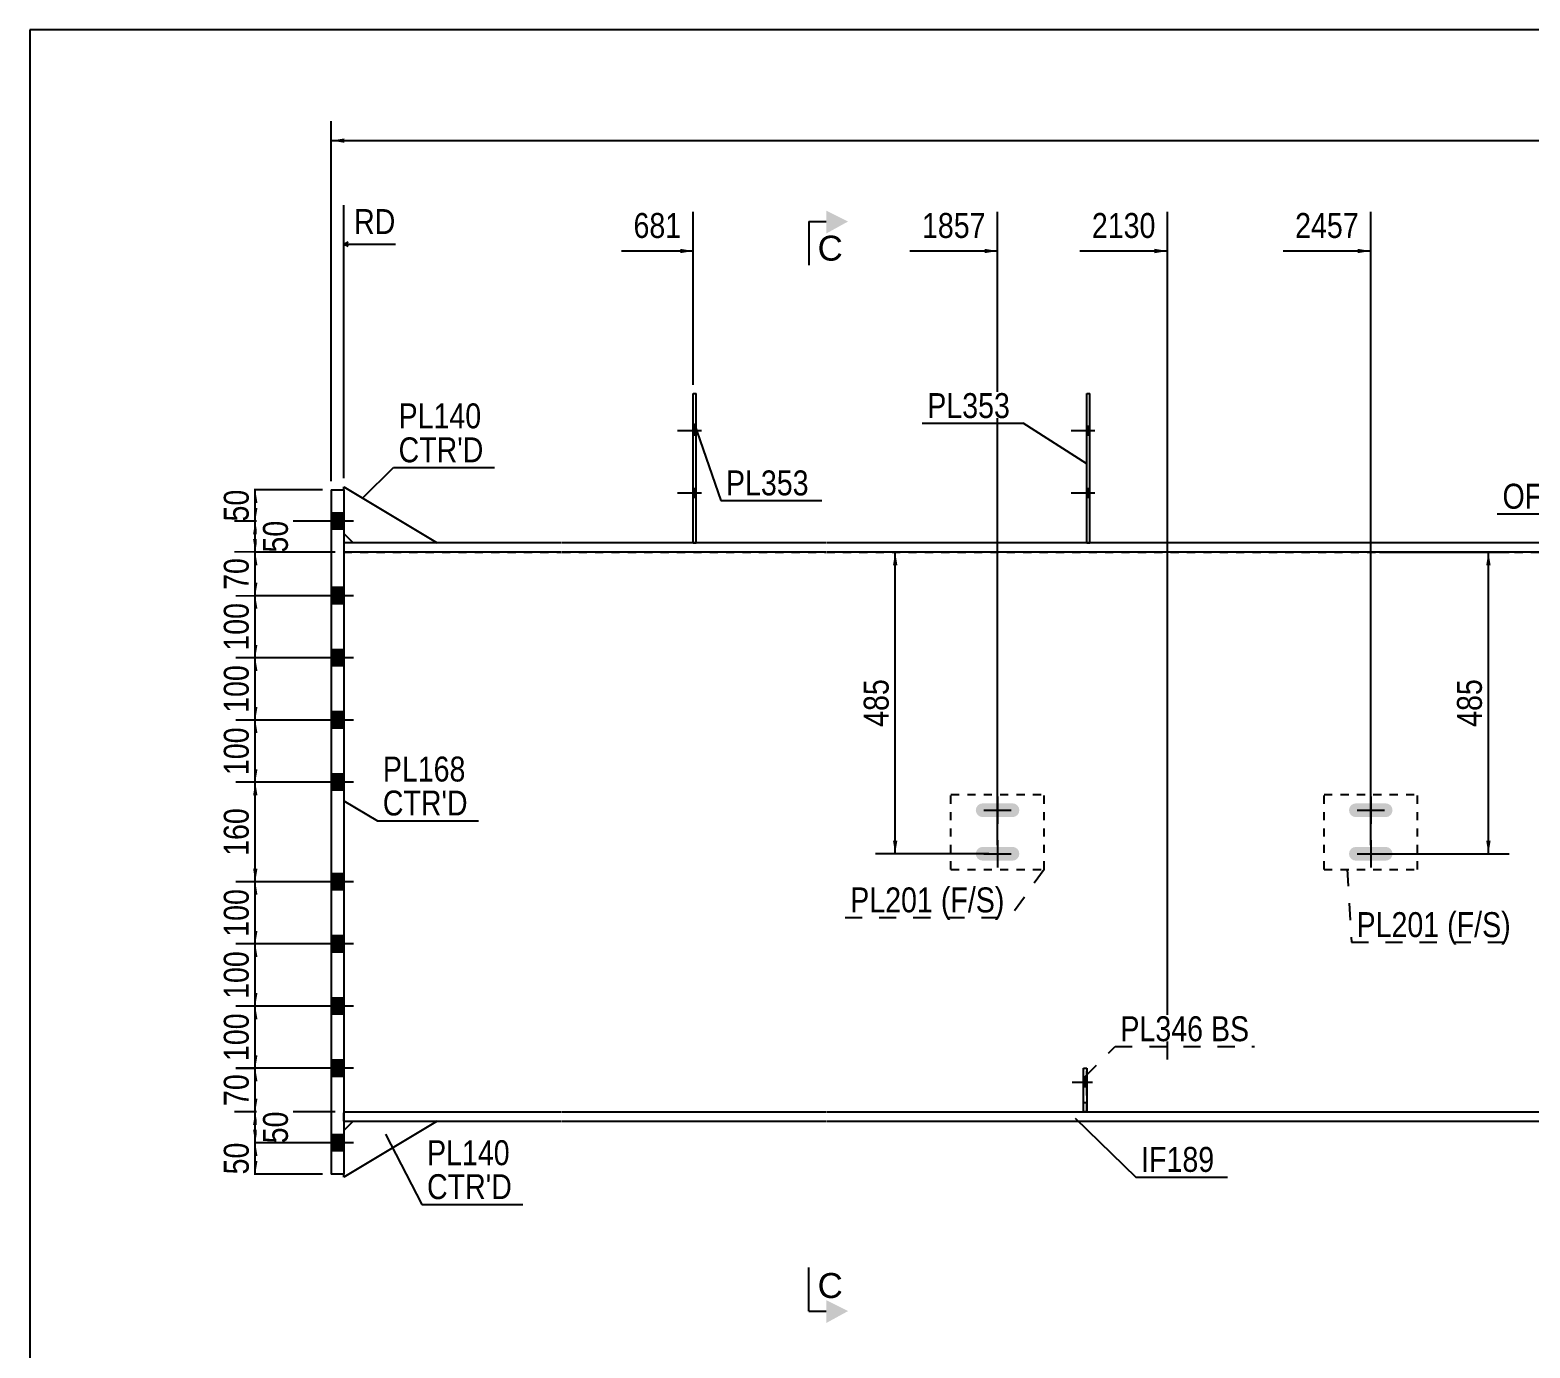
# Model space of a CAD drawing. Header units: millimetres. Extents: x -252 to 162, y -170 to 117.
# Drawn here: x -250 to -77.7, y -34.3 to 117.1 of the extents above; entities that cross this region are included whole.
import ezdxf

# ---------------------------------------------------------------- set-up
doc = ezdxf.new("R2010")
doc.units = ezdxf.units.MM
doc.linetypes.add('DXK_LINE_DOT1', pattern=[1.8814, 0.9407, -0.9407])
doc.linetypes.add('DXK_LINE_DOT2', pattern=[3.9198, 1.9599, -1.9599])
doc.styles.add('Arial', font='ARIAL.TTF', dxfattribs={"height": 0.2})
doc.styles.add('Arial Narrow', font='ARIALN.TTF', dxfattribs={"height": 0.2})

# ---------------------------------------------------------------- blocks, each defined once
blk = doc.blocks.new('Unknown-623355783-1210')
at = {"color": 5, "linetype": 'Continuous'}
for p, q in [((160.04, 117.13), (-249.96, 117.13)), ((-249.96, 117.13), (-249.96, -169.87))]:
    blk.add_line(p, q, dxfattribs=at)
blk = doc.blocks.new('Part-623355783-1669 - 1530')
at = {"color": 7, "linetype": 'DXK_LINE_DOT1'}
for p, q in [((-101.34, 20.71), (-101.34, 29.29)), ((-101.34, 29.29), (-90.62, 29.29)), ((-90.62, 20.71), (-90.62, 29.29)), ((-101.34, 20.71), (-90.62, 20.71))]:
    blk.add_line(p, q, dxfattribs=at)
blk = doc.blocks.new('Part-623355783-1675 - 1530')
at = {"color": 7, "linetype": 'DXK_LINE_DOT1'}
for p, q in [((-128.96, -7.14), (-128.96, -2.14)), ((-128.96, -2.14), (-128.6, -2.14)), ((-128.6, -7.14), (-128.6, -2.14)), ((-128.96, -6.07), (-128.6, -6.07)), ((-128.6, -7.14), (-128.96, -7.14))]:
    blk.add_line(p, q, dxfattribs=at)
blk = doc.blocks.new('Part-623355783-1551 - 1530')
at = {"color": 2, "linetype": 'Continuous'}
for p, q in [((-173.79, 58.21), (-173.79, 75.36)), ((-173.79, 75.36), (-173.44, 75.36)), ((-173.44, 58.21), (-173.44, 75.36))]:
    blk.add_line(p, q, dxfattribs=at)
at = {"color": 7, "linetype": 'DXK_LINE_DOT1'}
blk.add_line((-173.79, 58.21), (-173.44, 58.21), dxfattribs=at)
blk = doc.blocks.new('Part-623355783-1886 - 1530')
at = {"color": 2, "linetype": 'Continuous'}
for p, q in [((-203.21, -8.21), (-213.93, -14.64)), ((-212.86, -8.21), (-213.93, -9.29)), ((-213.93, -14.64), (-213.93, -14.29))]:
    blk.add_line(p, q, dxfattribs=at)
at = {"color": 7, "linetype": 'DXK_LINE_DOT1'}
for p, q in [((-212.86, -8.21), (-203.21, -8.21)), ((-213.93, -9.29), (-213.93, -14.29))]:
    blk.add_line(p, q, dxfattribs=at)
blk = doc.blocks.new('Part-623355783-1573 - 1530')
at = {"color": 7, "linetype": 'DXK_LINE_DOT1'}
for p, q in [((-144.19, 20.71), (-144.19, 29.29)), ((-144.19, 29.29), (-133.48, 29.29)), ((-133.48, 20.71), (-133.48, 29.29)), ((-144.19, 20.71), (-133.48, 20.71))]:
    blk.add_line(p, q, dxfattribs=at)
blk = doc.blocks.new('Bolt-623355783-1834 - 1530')
at = {"linetype": 'Continuous'}
for points in [[(-136.4, 27.2), (-136.34, 27.5), (-136.4, 27.8), (-136.57, 28.06), (-136.82, 28.23), (-137.12, 28.29), (-140.55, 28.29), (-140.85, 28.23), (-141.11, 28.06), (-141.28, 27.8), (-141.34, 27.5), (-141.28, 27.2), (-141.11, 26.94), (-140.85, 26.77), (-140.55, 26.71), (-137.12, 26.71), (-136.82, 26.77), (-136.57, 26.94)], [(-136.4, 22.2), (-136.34, 22.5), (-136.4, 22.8), (-136.57, 23.06), (-136.82, 23.23), (-137.12, 23.29), (-140.55, 23.29), (-140.85, 23.23), (-141.11, 23.06), (-141.28, 22.8), (-141.34, 22.5), (-141.28, 22.2), (-141.11, 21.94), (-140.85, 21.77), (-140.55, 21.71), (-137.12, 21.71), (-136.82, 21.77), (-136.57, 21.94)]]:
    blk.add_hatch(color=3, dxfattribs=at).paths.add_polyline_path(points)
at = {"color": 3, "linetype": 'Continuous'}
for p, q in [((-138.84, 29.07), (-138.84, 25.93)), ((-140.41, 27.5), (-137.26, 27.5)), ((-140.41, 22.5), (-137.26, 22.5)), ((-138.84, 24.07), (-138.84, 20.93))]:
    blk.add_line(p, q, dxfattribs=at)
blk = doc.blocks.new('Bolt-623355783-1670 - 1530')
at = {"linetype": 'Continuous'}
for points in [[(-173.44, 70.57), (-173.44, 71.57), (-173.79, 71.57), (-173.79, 70.57)], [(-173.44, 70.57), (-173.44, 71.57), (-173.79, 71.57), (-173.79, 70.57)], [(-173.44, 63.43), (-173.44, 64.43), (-173.79, 64.43), (-173.79, 63.43)], [(-173.44, 63.43), (-173.44, 64.43), (-173.79, 64.43), (-173.79, 63.43)]]:
    blk.add_hatch(color=3, dxfattribs=at).paths.add_polyline_path(points)
at = {"color": 3, "linetype": 'Continuous'}
for p, q in [((-172.86, 71.07), (-175.58, 71.07)), ((-172.86, 71.07), (-175.58, 71.07)), ((-173.44, 71.57), (-173.79, 71.57)), ((-173.44, 71.57), (-173.79, 71.57)), ((-173.44, 70.57), (-173.79, 70.57)), ((-173.44, 70.57), (-173.79, 70.57)), ((-172.86, 63.93), (-175.58, 63.93)), ((-172.86, 63.93), (-175.58, 63.93)), ((-173.44, 64.43), (-173.79, 64.43)), ((-173.44, 64.43), (-173.79, 64.43)), ((-173.44, 63.43), (-173.79, 63.43)), ((-173.44, 63.43), (-173.79, 63.43))]:
    blk.add_line(p, q, dxfattribs=at)
blk = doc.blocks.new('Part-623355783-1852 - 1530')
at = {"color": 7, "linetype": 'DXK_LINE_DOT1'}
for p, q in [((-213.93, 57.14), (-213.93, -7.14)), ((-213.93, 57.14), (-188.93, 57.14)), ((-188.83, 57.14), (-158.58, 57.14)), ((-158.48, 57.14), (-76.34, 57.14)), ((-213.93, -7.14), (-188.93, -7.14)), ((-188.83, -7.14), (-158.58, -7.14)), ((-158.48, -7.14), (-128.96, -7.14)), ((-128.6, -7.14), (-76.34, -7.14))]:
    blk.add_line(p, q, dxfattribs=at)
blk = doc.blocks.new('Part-623355783-1915 - 1530')
at = {"color": 2, "linetype": 'Continuous'}
for p, q in [((-215.36, 64.29), (-213.93, 64.29)), ((-215.36, 64.29), (-215.36, -14.29)), ((-213.93, 64.29), (-213.93, -14.29)), ((-213.93, -14.29), (-215.36, -14.29))]:
    blk.add_line(p, q, dxfattribs=at)
blk = doc.blocks.new('Bolt-623355783-1681 - 1530')
at = {"color": 3, "linetype": 'DXK_LINE_DOT2'}
for p, q in [((-128.6, -3.29), (-128.96, -3.29)), ((-127.92, -3.79), (-130.28, -3.79)), ((-128.6, -4.29), (-128.96, -4.29))]:
    blk.add_line(p, q, dxfattribs=at)
blk = doc.blocks.new('Part-623355783-1881 - 1530')
at = {"color": 2, "linetype": 'Continuous'}
for p, q in [((-213.93, 64.29), (-213.93, 64.64)), ((-213.93, 64.64), (-203.21, 58.21)), ((-213.93, 59.29), (-212.86, 58.21))]:
    blk.add_line(p, q, dxfattribs=at)
at = {"color": 7, "linetype": 'DXK_LINE_DOT1'}
for p, q in [((-213.93, 64.29), (-213.93, 59.29)), ((-203.21, 58.21), (-212.86, 58.21))]:
    blk.add_line(p, q, dxfattribs=at)
blk = doc.blocks.new('Bolt-623355783-1682 - 1530')
at = {"linetype": 'Continuous'}
for points in [[(-93.54, 27.2), (-93.48, 27.5), (-93.54, 27.8), (-93.71, 28.06), (-93.96, 28.23), (-94.26, 28.29), (-97.69, 28.29), (-97.99, 28.23), (-98.25, 28.06), (-98.42, 27.8), (-98.48, 27.5), (-98.42, 27.2), (-98.25, 26.94), (-97.99, 26.77), (-97.69, 26.71), (-94.26, 26.71), (-93.96, 26.77), (-93.71, 26.94)], [(-93.54, 22.2), (-93.48, 22.5), (-93.54, 22.8), (-93.71, 23.06), (-93.96, 23.23), (-94.26, 23.29), (-97.69, 23.29), (-97.99, 23.23), (-98.25, 23.06), (-98.42, 22.8), (-98.48, 22.5), (-98.42, 22.2), (-98.25, 21.94), (-97.99, 21.77), (-97.69, 21.71), (-94.26, 21.71), (-93.96, 21.77), (-93.71, 21.94)]]:
    blk.add_hatch(color=3, dxfattribs=at).paths.add_polyline_path(points)
at = {"color": 3, "linetype": 'Continuous'}
for p, q in [((-95.98, 29.07), (-95.98, 25.93)), ((-97.55, 27.5), (-94.41, 27.5)), ((-97.55, 22.5), (-94.41, 22.5)), ((-95.98, 24.07), (-95.98, 20.93))]:
    blk.add_line(p, q, dxfattribs=at)
blk = doc.blocks.new('Bolt-623355783-1683 - 1530')
at = {"linetype": 'Continuous'}
blk.add_hatch(color=3, dxfattribs=at).paths.add_polyline_path([(-128.6, -4.29), (-128.6, -3.29), (-128.96, -3.29), (-128.96, -4.29)])
at = {"color": 3, "linetype": 'Continuous'}
for p, q in [((-128.6, -3.29), (-128.96, -3.29)), ((-127.92, -3.79), (-130.28, -3.79)), ((-128.6, -4.29), (-128.96, -4.29))]:
    blk.add_line(p, q, dxfattribs=at)
blk = doc.blocks.new('Bolt-623355783-1684 - 1530')
at = {"linetype": 'Continuous'}
for points in [[(-128.23, 70.57), (-128.23, 71.57), (-128.59, 71.57), (-128.59, 70.57)], [(-128.23, 70.57), (-128.23, 71.57), (-128.59, 71.57), (-128.59, 70.57)], [(-128.23, 63.43), (-128.23, 64.43), (-128.59, 64.43), (-128.59, 63.43)], [(-128.23, 63.43), (-128.23, 64.43), (-128.59, 64.43), (-128.59, 63.43)]]:
    blk.add_hatch(color=3, dxfattribs=at).paths.add_polyline_path(points)
at = {"color": 3, "linetype": 'Continuous'}
for p, q in [((-127.66, 71.07), (-130.37, 71.07)), ((-127.66, 71.07), (-130.37, 71.07)), ((-128.23, 71.57), (-128.59, 71.57)), ((-128.23, 71.57), (-128.59, 71.57)), ((-128.23, 70.57), (-128.59, 70.57)), ((-128.23, 70.57), (-128.59, 70.57)), ((-127.66, 63.93), (-130.37, 63.93)), ((-127.66, 63.93), (-130.37, 63.93)), ((-128.23, 64.43), (-128.59, 64.43)), ((-128.23, 64.43), (-128.59, 64.43)), ((-128.23, 63.43), (-128.59, 63.43)), ((-128.23, 63.43), (-128.59, 63.43))]:
    blk.add_line(p, q, dxfattribs=at)
blk = doc.blocks.new('Part-623355783-1689 - 1530')
at = {"color": 2, "linetype": 'Continuous'}
for p, q in [((-128.96, -7.14), (-128.96, -2.14)), ((-128.96, -2.14), (-128.6, -2.14)), ((-128.6, -2.14), (-128.6, -7.14))]:
    blk.add_line(p, q, dxfattribs=at)
blk = doc.blocks.new('Part-623355783-1845 - 1530')
at = {"color": 2, "linetype": 'Continuous'}
for p, q in [((-128.59, 58.21), (-128.59, 75.36)), ((-128.59, 75.36), (-128.23, 75.36)), ((-128.23, 58.21), (-128.23, 75.36))]:
    blk.add_line(p, q, dxfattribs=at)
at = {"color": 7, "linetype": 'DXK_LINE_DOT1'}
blk.add_line((-128.59, 58.21), (-128.23, 58.21), dxfattribs=at)
blk = doc.blocks.new('Bolt-623355783-1846 - 1530')
at = {"linetype": 'Continuous'}
for points in [[(-215.36, 61.64), (-215.36, 59.79), (-213.93, 59.79), (-213.93, 61.64)], [(-215.36, 61.64), (-215.36, 59.79), (-213.93, 59.79), (-213.93, 61.64)], [(-215.36, 53.07), (-215.36, 51.21), (-213.93, 51.21), (-213.93, 53.07)], [(-215.36, 53.07), (-215.36, 51.21), (-213.93, 51.21), (-213.93, 53.07)], [(-215.36, 45.93), (-215.36, 44.07), (-213.93, 44.07), (-213.93, 45.93)], [(-215.36, 45.93), (-215.36, 44.07), (-213.93, 44.07), (-213.93, 45.93)], [(-215.36, 38.79), (-215.36, 36.93), (-213.93, 36.93), (-213.93, 38.79)], [(-215.36, 38.79), (-215.36, 36.93), (-213.93, 36.93), (-213.93, 38.79)], [(-215.36, 31.64), (-215.36, 29.79), (-213.93, 29.79), (-213.93, 31.64)], [(-215.36, 31.64), (-215.36, 29.79), (-213.93, 29.79), (-213.93, 31.64)], [(-215.36, 20.21), (-215.36, 18.36), (-213.93, 18.36), (-213.93, 20.21)], [(-215.36, 20.21), (-215.36, 18.36), (-213.93, 18.36), (-213.93, 20.21)], [(-215.36, 13.07), (-215.36, 11.21), (-213.93, 11.21), (-213.93, 13.07)], [(-215.36, 13.07), (-215.36, 11.21), (-213.93, 11.21), (-213.93, 13.07)], [(-215.36, 5.93), (-215.36, 4.07), (-213.93, 4.07), (-213.93, 5.93)], [(-215.36, 5.93), (-215.36, 4.07), (-213.93, 4.07), (-213.93, 5.93)], [(-215.36, -1.21), (-215.36, -3.07), (-213.93, -3.07), (-213.93, -1.21)], [(-215.36, -1.21), (-215.36, -3.07), (-213.93, -3.07), (-213.93, -1.21)], [(-215.36, -9.79), (-215.36, -11.64), (-213.93, -11.64), (-213.93, -9.79)], [(-215.36, -9.79), (-215.36, -11.64), (-213.93, -11.64), (-213.93, -9.79)]]:
    blk.add_hatch(color=3, dxfattribs=at).paths.add_polyline_path(points)
at = {"color": 3, "linetype": 'Continuous'}
for p, q in [((-212.79, 60.71), (-220.36, 60.71)), ((-212.79, 60.71), (-220.36, 60.71)), ((-213.93, 61.64), (-215.36, 61.64)), ((-213.93, 61.64), (-215.36, 61.64)), ((-213.93, 59.79), (-215.36, 59.79)), ((-213.93, 59.79), (-215.36, 59.79)), ((-212.79, 52.14), (-220.36, 52.14)), ((-212.79, 52.14), (-220.36, 52.14)), ((-213.93, 53.07), (-215.36, 53.07)), ((-213.93, 53.07), (-215.36, 53.07)), ((-213.93, 51.21), (-215.36, 51.21)), ((-213.93, 51.21), (-215.36, 51.21)), ((-212.79, 45), (-220.36, 45)), ((-212.79, 45), (-220.36, 45)), ((-213.93, 45.93), (-215.36, 45.93)), ((-213.93, 45.93), (-215.36, 45.93)), ((-213.93, 44.07), (-215.36, 44.07)), ((-213.93, 44.07), (-215.36, 44.07)), ((-213.93, 38.79), (-215.36, 38.79)), ((-213.93, 38.79), (-215.36, 38.79)), ((-212.79, 37.86), (-220.36, 37.86)), ((-212.79, 37.86), (-220.36, 37.86)), ((-213.93, 36.93), (-215.36, 36.93)), ((-213.93, 36.93), (-215.36, 36.93)), ((-213.93, 31.64), (-215.36, 31.64)), ((-213.93, 31.64), (-215.36, 31.64)), ((-212.79, 30.71), (-220.36, 30.71)), ((-212.79, 30.71), (-220.36, 30.71)), ((-213.93, 29.79), (-215.36, 29.79)), ((-213.93, 29.79), (-215.36, 29.79)), ((-212.79, 19.29), (-220.36, 19.29)), ((-212.79, 19.29), (-220.36, 19.29)), ((-213.93, 20.21), (-215.36, 20.21)), ((-213.93, 20.21), (-215.36, 20.21)), ((-213.93, 18.36), (-215.36, 18.36)), ((-213.93, 18.36), (-215.36, 18.36)), ((-212.79, 12.14), (-220.36, 12.14)), ((-212.79, 12.14), (-220.36, 12.14)), ((-213.93, 13.07), (-215.36, 13.07)), ((-213.93, 13.07), (-215.36, 13.07)), ((-213.93, 11.21), (-215.36, 11.21)), ((-213.93, 11.21), (-215.36, 11.21)), ((-213.93, 5.93), (-215.36, 5.93)), ((-213.93, 5.93), (-215.36, 5.93)), ((-212.79, 5), (-220.36, 5)), ((-212.79, 5), (-220.36, 5)), ((-213.93, 4.07), (-215.36, 4.07)), ((-213.93, 4.07), (-215.36, 4.07)), ((-213.93, -1.21), (-215.36, -1.21)), ((-213.93, -1.21), (-215.36, -1.21)), ((-212.79, -2.14), (-220.36, -2.14)), ((-212.79, -2.14), (-220.36, -2.14)), ((-213.93, -3.07), (-215.36, -3.07)), ((-213.93, -3.07), (-215.36, -3.07)), ((-213.93, -9.79), (-215.36, -9.79)), ((-213.93, -9.79), (-215.36, -9.79)), ((-212.79, -10.71), (-220.36, -10.71)), ((-212.79, -10.71), (-220.36, -10.71)), ((-213.93, -11.64), (-215.36, -11.64)), ((-213.93, -11.64), (-215.36, -11.64))]:
    blk.add_line(p, q, dxfattribs=at)
blk = doc.blocks.new('Part-623355783-1949 - 1530')
at = {"color": 2, "linetype": 'Continuous'}
for p, q in [((-213.93, -7.14), (-188.93, -7.14)), ((-213.93, -8.21), (-188.93, -8.21)), ((-188.83, -7.14), (-158.58, -7.14)), ((-188.83, -8.21), (-158.58, -8.21)), ((-158.48, -7.14), (-76.34, -7.14)), ((-158.48, -8.21), (-76.34, -8.21))]:
    blk.add_line(p, q, dxfattribs=at)
at = {"color": 7, "linetype": 'DXK_LINE_DOT1'}
blk.add_line((-213.93, -8.21), (-213.93, -7.14), dxfattribs=at)
blk = doc.blocks.new('Part-623355783-1993 - 1530')
at = {"color": 2, "linetype": 'Continuous'}
for p, q in [((-188.93, 58.21), (-213.93, 58.21)), ((-188.93, 57.14), (-213.93, 57.14)), ((-158.58, 58.21), (-188.83, 58.21)), ((-158.58, 57.14), (-188.83, 57.14)), ((-76.34, 58.21), (-158.48, 58.21)), ((-76.34, 57.14), (-158.48, 57.14))]:
    blk.add_line(p, q, dxfattribs=at)
at = {"color": 7, "linetype": 'DXK_LINE_DOT1'}
blk.add_line((-213.93, 58.21), (-213.93, 57.14), dxfattribs=at)
blk = doc.blocks.new('StraightDimension-623355783-3747 - 1530')
at = {"linetype": 'Continuous'}
for points in [[(-224.34, 50.64), (-224.09, 52.14), (-223.84, 50.64)], [(-223.84, 46.5), (-224.09, 45), (-224.34, 46.5)]]:
    blk.add_hatch(color=7, dxfattribs=at).paths.add_polyline_path(points)
at = {"color": 7, "linetype": 'Continuous'}
for p, q in [((-214.93, 52.14), (-226.34, 52.14)), ((-224.09, 45), (-224.09, 52.14)), ((-214.93, 45), (-226.34, 45))]:
    blk.add_line(p, q, dxfattribs=at)
at = {"color": 0}
blk.add_wipeout([(-224.24, 51.91), (-228.44, 51.91), (-228.44, 45.23), (-224.24, 45.23)], dxfattribs=at)
at = {"color": 3, "style": 'Arial Narrow'}
blk.add_text('100', height=2.863, rotation=90.0002, dxfattribs=at).set_placement((-224.84, 45.83))
blk = doc.blocks.new('StraightDimension-623355783-3748 - 1530')
at = {"linetype": 'Continuous'}
for points in [[(-224.34, 43.5), (-224.09, 45), (-223.84, 43.5)], [(-223.84, 39.36), (-224.09, 37.86), (-224.34, 39.36)]]:
    blk.add_hatch(color=7, dxfattribs=at).paths.add_polyline_path(points)
at = {"color": 7, "linetype": 'Continuous'}
for p, q in [((-214.93, 45), (-226.34, 45)), ((-224.09, 37.86), (-224.09, 45)), ((-214.93, 37.86), (-226.34, 37.86))]:
    blk.add_line(p, q, dxfattribs=at)
at = {"color": 0}
blk.add_wipeout([(-224.24, 44.77), (-228.44, 44.77), (-228.44, 38.09), (-224.24, 38.09)], dxfattribs=at)
at = {"color": 3, "style": 'Arial Narrow'}
blk.add_text('100', height=2.863, rotation=90.0002, dxfattribs=at).set_placement((-224.84, 38.69))
blk = doc.blocks.new('StraightDimension-623355783-3754 - 1530')
at = {"linetype": 'Continuous'}
for points in [[(-224.34, -3.64), (-224.09, -2.14), (-223.84, -3.64)], [(-223.84, -5.64), (-224.09, -7.14), (-224.34, -5.64)]]:
    blk.add_hatch(color=7, dxfattribs=at).paths.add_polyline_path(points)
at = {"color": 7, "linetype": 'Continuous'}
for p, q in [((-214.93, -2.14), (-226.34, -2.14)), ((-224.09, -7.14), (-224.09, -2.14)), ((-214.93, -7.14), (-226.34, -7.14))]:
    blk.add_line(p, q, dxfattribs=at)
at = {"color": 0}
blk.add_wipeout([(-224.24, -2.21), (-228.44, -2.21), (-228.44, -7.07), (-224.24, -7.07)], dxfattribs=at)
at = {"color": 3, "style": 'Arial Narrow'}
blk.add_text('70', height=2.863, rotation=90.0002, dxfattribs=at).set_placement((-224.84, -6.47))
blk = doc.blocks.new('StraightDimension-623355783-3755 - 1530')
at = {"linetype": 'Continuous'}
for points in [[(-224.34, -8.64), (-224.09, -7.14), (-223.84, -8.64)], [(-223.84, -9.21), (-224.09, -10.71), (-224.34, -9.21)]]:
    blk.add_hatch(color=7, dxfattribs=at).paths.add_polyline_path(points)
at = {"color": 7, "linetype": 'Continuous'}
for p, q in [((-214.93, -7.14), (-226.49, -7.14)), ((-224.09, -10.71), (-224.09, -7.14)), ((-214.93, -10.71), (-226.49, -10.71))]:
    blk.add_line(p, q, dxfattribs=at)
at = {"color": 0}
blk.add_wipeout([(-219.74, -6.5), (-223.94, -6.5), (-223.94, -11.36), (-219.74, -11.36)], dxfattribs=at)
at = {"color": 3, "style": 'Arial Narrow'}
blk.add_text('50', height=2.863, rotation=90.0002, dxfattribs=at).set_placement((-220.34, -10.76))
blk = doc.blocks.new('StraightDimension-623355783-3756 - 1530')
at = {"linetype": 'Continuous'}
for points in [[(-224.34, -12.21), (-224.09, -10.71), (-223.84, -12.21)], [(-223.84, -12.79), (-224.09, -14.29), (-224.34, -12.79)]]:
    blk.add_hatch(color=7, dxfattribs=at).paths.add_polyline_path(points)
at = {"color": 7, "linetype": 'Continuous'}
for p, q in [((-214.93, -10.71), (-226.34, -10.71)), ((-224.09, -14.29), (-224.09, -10.71)), ((-216.36, -14.29), (-226.34, -14.29))]:
    blk.add_line(p, q, dxfattribs=at)
at = {"color": 0}
blk.add_wipeout([(-224.24, -10.07), (-228.44, -10.07), (-228.44, -14.93), (-224.24, -14.93)], dxfattribs=at)
at = {"color": 3, "style": 'Arial Narrow'}
blk.add_text('50', height=2.863, rotation=90.0002, dxfattribs=at).set_placement((-224.84, -14.33))
blk = doc.blocks.new('StraightDimension-623355783-4597 - 1530')
at = {"linetype": 'Continuous'}
blk.add_hatch(color=7, dxfattribs=at).paths.add_polyline_path([(-97.48, 91.99), (-95.98, 91.74), (-97.48, 91.49)])
at = {"color": 7, "linetype": 'Continuous'}
for p, q in [((-95.98, 23.5), (-95.98, 96.24)), ((-106.04, 91.74), (-95.98, 91.74))]:
    blk.add_line(p, q, dxfattribs=at)
at = {"color": 0}
blk.add_wipeout([(-96.75, 92.64), (-96.75, 96.84), (-105.27, 96.84), (-105.27, 92.64)], dxfattribs=at)
at = {"color": 3, "style": 'Arial Narrow'}
blk.add_text('2457', height=2.863, dxfattribs=at).set_placement((-104.67, 93.24))
blk = doc.blocks.new('StraightDimension-623355783-2264 - 1530')
at = {"linetype": 'Continuous'}
blk.add_hatch(color=7, dxfattribs=at).paths.add_polyline_path([(-213.86, 104.17), (-215.36, 104.42), (-213.86, 104.67)])
at = {"color": 7, "linetype": 'Continuous'}
for p, q in [((-215.36, 65.29), (-215.36, 106.67)), ((-215.36, 104.42), (146.59, 104.42))]:
    blk.add_line(p, q, dxfattribs=at)
blk = doc.blocks.new('StraightDimension-623355783-3744 - 1530')
at = {"linetype": 'Continuous'}
for points in [[(-224.34, 62.79), (-224.09, 64.29), (-223.84, 62.79)], [(-223.84, 62.21), (-224.09, 60.71), (-224.34, 62.21)]]:
    blk.add_hatch(color=7, dxfattribs=at).paths.add_polyline_path(points)
at = {"color": 7, "linetype": 'Continuous'}
for p, q in [((-216.36, 64.29), (-226.34, 64.29)), ((-224.09, 60.71), (-224.09, 64.29)), ((-214.93, 60.71), (-226.34, 60.71))]:
    blk.add_line(p, q, dxfattribs=at)
at = {"color": 0}
blk.add_wipeout([(-224.24, 64.93), (-228.44, 64.93), (-228.44, 60.07), (-224.24, 60.07)], dxfattribs=at)
at = {"color": 3, "style": 'Arial Narrow'}
blk.add_text('50', height=2.863, rotation=90.0002, dxfattribs=at).set_placement((-224.84, 60.67))
blk = doc.blocks.new('StraightDimension-623355783-3745 - 1530')
at = {"linetype": 'Continuous'}
for points in [[(-224.34, 59.21), (-224.09, 60.71), (-223.84, 59.21)], [(-223.84, 58.64), (-224.09, 57.14), (-224.34, 58.64)]]:
    blk.add_hatch(color=7, dxfattribs=at).paths.add_polyline_path(points)
at = {"color": 7, "linetype": 'Continuous'}
for p, q in [((-214.93, 60.71), (-226.49, 60.71)), ((-224.09, 57.14), (-224.09, 60.71)), ((-214.93, 57.14), (-226.49, 57.14))]:
    blk.add_line(p, q, dxfattribs=at)
at = {"color": 0}
blk.add_wipeout([(-219.74, 61.36), (-223.94, 61.36), (-223.94, 56.5), (-219.74, 56.5)], dxfattribs=at)
at = {"color": 3, "style": 'Arial Narrow'}
blk.add_text('50', height=2.863, rotation=90.0002, dxfattribs=at).set_placement((-220.34, 57.1))
blk = doc.blocks.new('StraightDimension-623355783-3746 - 1530')
at = {"linetype": 'Continuous'}
for points in [[(-224.34, 55.64), (-224.09, 57.14), (-223.84, 55.64)], [(-223.84, 53.64), (-224.09, 52.14), (-224.34, 53.64)]]:
    blk.add_hatch(color=7, dxfattribs=at).paths.add_polyline_path(points)
at = {"color": 7, "linetype": 'Continuous'}
for p, q in [((-214.93, 57.14), (-226.34, 57.14)), ((-224.09, 52.14), (-224.09, 57.14)), ((-214.93, 52.14), (-226.34, 52.14))]:
    blk.add_line(p, q, dxfattribs=at)
at = {"color": 0}
blk.add_wipeout([(-224.24, 57.07), (-228.44, 57.07), (-228.44, 52.21), (-224.24, 52.21)], dxfattribs=at)
at = {"color": 3, "style": 'Arial Narrow'}
blk.add_text('70', height=2.863, rotation=90.0002, dxfattribs=at).set_placement((-224.84, 52.81))
blk = doc.blocks.new('StraightDimension-623355783-3749 - 1530')
at = {"linetype": 'Continuous'}
for points in [[(-224.34, 36.36), (-224.09, 37.86), (-223.84, 36.36)], [(-223.84, 32.21), (-224.09, 30.71), (-224.34, 32.21)]]:
    blk.add_hatch(color=7, dxfattribs=at).paths.add_polyline_path(points)
at = {"color": 7, "linetype": 'Continuous'}
for p, q in [((-214.93, 37.86), (-226.34, 37.86)), ((-224.09, 30.71), (-224.09, 37.86)), ((-214.93, 30.71), (-226.34, 30.71))]:
    blk.add_line(p, q, dxfattribs=at)
at = {"color": 0}
blk.add_wipeout([(-224.24, 37.63), (-228.44, 37.63), (-228.44, 30.94), (-224.24, 30.94)], dxfattribs=at)
at = {"color": 3, "style": 'Arial Narrow'}
blk.add_text('100', height=2.863, rotation=90.0002, dxfattribs=at).set_placement((-224.84, 31.54))
blk = doc.blocks.new('StraightDimension-623355783-3750 - 1530')
at = {"linetype": 'Continuous'}
for points in [[(-224.34, 29.21), (-224.09, 30.71), (-223.84, 29.21)], [(-223.84, 20.79), (-224.09, 19.29), (-224.34, 20.79)]]:
    blk.add_hatch(color=7, dxfattribs=at).paths.add_polyline_path(points)
at = {"color": 7, "linetype": 'Continuous'}
for p, q in [((-214.93, 30.71), (-226.34, 30.71)), ((-224.09, 19.29), (-224.09, 30.71)), ((-214.93, 19.29), (-226.34, 19.29))]:
    blk.add_line(p, q, dxfattribs=at)
at = {"color": 0}
blk.add_wipeout([(-224.24, 28.34), (-228.44, 28.34), (-228.44, 21.66), (-224.24, 21.66)], dxfattribs=at)
at = {"color": 3, "style": 'Arial Narrow'}
blk.add_text('160', height=2.863, rotation=90.0002, dxfattribs=at).set_placement((-224.84, 22.26))
blk = doc.blocks.new('StraightDimension-623355783-3751 - 1530')
at = {"linetype": 'Continuous'}
for points in [[(-224.34, 17.79), (-224.09, 19.29), (-223.84, 17.79)], [(-223.84, 13.64), (-224.09, 12.14), (-224.34, 13.64)]]:
    blk.add_hatch(color=7, dxfattribs=at).paths.add_polyline_path(points)
at = {"color": 7, "linetype": 'Continuous'}
for p, q in [((-214.93, 19.29), (-226.34, 19.29)), ((-224.09, 12.14), (-224.09, 19.29)), ((-214.93, 12.14), (-226.34, 12.14))]:
    blk.add_line(p, q, dxfattribs=at)
at = {"color": 0}
blk.add_wipeout([(-224.24, 19.06), (-228.44, 19.06), (-228.44, 12.37), (-224.24, 12.37)], dxfattribs=at)
at = {"color": 3, "style": 'Arial Narrow'}
blk.add_text('100', height=2.863, rotation=90.0002, dxfattribs=at).set_placement((-224.84, 12.97))
blk = doc.blocks.new('StraightDimension-623355783-3752 - 1530')
at = {"linetype": 'Continuous'}
for points in [[(-224.34, 10.64), (-224.09, 12.14), (-223.84, 10.64)], [(-223.84, 6.5), (-224.09, 5), (-224.34, 6.5)]]:
    blk.add_hatch(color=7, dxfattribs=at).paths.add_polyline_path(points)
at = {"color": 7, "linetype": 'Continuous'}
for p, q in [((-214.93, 12.14), (-226.34, 12.14)), ((-224.09, 5), (-224.09, 12.14)), ((-214.93, 5), (-226.34, 5))]:
    blk.add_line(p, q, dxfattribs=at)
at = {"color": 0}
blk.add_wipeout([(-224.24, 11.91), (-228.44, 11.91), (-228.44, 5.23), (-224.24, 5.23)], dxfattribs=at)
at = {"color": 3, "style": 'Arial Narrow'}
blk.add_text('100', height=2.863, rotation=90.0002, dxfattribs=at).set_placement((-224.84, 5.83))
blk = doc.blocks.new('StraightDimension-623355783-3753 - 1530')
at = {"linetype": 'Continuous'}
for points in [[(-224.34, 3.5), (-224.09, 5), (-223.84, 3.5)], [(-223.84, -0.64), (-224.09, -2.14), (-224.34, -0.64)]]:
    blk.add_hatch(color=7, dxfattribs=at).paths.add_polyline_path(points)
at = {"color": 7, "linetype": 'Continuous'}
for p, q in [((-214.93, 5), (-226.34, 5)), ((-224.09, -2.14), (-224.09, 5)), ((-214.93, -2.14), (-226.34, -2.14))]:
    blk.add_line(p, q, dxfattribs=at)
at = {"color": 0}
blk.add_wipeout([(-224.24, 4.77), (-228.44, 4.77), (-228.44, -1.91), (-224.24, -1.91)], dxfattribs=at)
at = {"color": 3, "style": 'Arial Narrow'}
blk.add_text('100', height=2.863, rotation=90.0002, dxfattribs=at).set_placement((-224.84, -1.31))
blk = doc.blocks.new('StraightDimension-623355783-4598 - 1530')
at = {"linetype": 'Continuous'}
blk.add_hatch(color=7, dxfattribs=at).paths.add_polyline_path([(-120.82, 91.99), (-119.32, 91.74), (-120.82, 91.49)])
at = {"color": 7, "linetype": 'Continuous'}
for p, q in [((-119.32, -1.14), (-119.32, 96.24)), ((-129.38, 91.74), (-119.32, 91.74))]:
    blk.add_line(p, q, dxfattribs=at)
at = {"color": 0}
blk.add_wipeout([(-120.09, 92.64), (-120.09, 96.84), (-128.61, 96.84), (-128.61, 92.64)], dxfattribs=at)
at = {"color": 3, "style": 'Arial Narrow'}
blk.add_text('2130', height=2.863, dxfattribs=at).set_placement((-128.01, 93.24))
blk = doc.blocks.new('StraightDimension-623355783-4599 - 1530')
at = {"linetype": 'Continuous'}
blk.add_hatch(color=7, dxfattribs=at).paths.add_polyline_path([(-140.34, 91.99), (-138.84, 91.74), (-140.34, 91.49)])
at = {"color": 7, "linetype": 'Continuous'}
for p, q in [((-138.84, 23.5), (-138.84, 96.24)), ((-148.9, 91.74), (-138.84, 91.74))]:
    blk.add_line(p, q, dxfattribs=at)
at = {"color": 0}
blk.add_wipeout([(-139.61, 92.64), (-139.61, 96.84), (-148.12, 96.84), (-148.12, 92.64)], dxfattribs=at)
at = {"color": 3, "style": 'Arial Narrow'}
blk.add_text('1857', height=2.863, dxfattribs=at).set_placement((-147.52, 93.24))
blk = doc.blocks.new('StraightDimension-623355783-4600 - 1530')
at = {"linetype": 'Continuous'}
blk.add_hatch(color=7, dxfattribs=at).paths.add_polyline_path([(-175.29, 91.99), (-173.79, 91.74), (-175.29, 91.49)])
at = {"color": 7, "linetype": 'Continuous'}
for p, q in [((-173.79, 76.36), (-173.79, 96.24)), ((-182.03, 91.74), (-173.79, 91.74))]:
    blk.add_line(p, q, dxfattribs=at)
at = {"color": 0, "linetype": 'Continuous'}
blk.add_wipeout([(-207.4, 93.09), (-207.4, 97.29), (-213.34, 97.29), (-213.34, 93.09)], dxfattribs=at)
at = {"color": 7, "linetype": 'Continuous'}
for p, q in [((-213.93, 65.64), (-213.93, 96.99)), ((-213.43, 92.74), (-213.93, 92.49)), ((-213.43, 92.24), (-213.93, 92.49)), ((-208, 92.49), (-213.93, 92.49))]:
    blk.add_line(p, q, dxfattribs=at)
at = {"color": 3, "linetype": 'Continuous', "style": 'Arial Narrow'}
blk.add_text('RD', height=2.863, dxfattribs=at).set_placement((-212.74, 93.69))
at = {"color": 0}
blk.add_wipeout([(-174.57, 92.64), (-174.57, 96.84), (-181.25, 96.84), (-181.25, 92.64)], dxfattribs=at)
at = {"color": 3, "style": 'Arial Narrow'}
blk.add_text('681', height=2.863, dxfattribs=at).set_placement((-180.65, 93.24))
blk = doc.blocks.new('StraightDimension-623355783-4682 - 1530')
at = {"linetype": 'Continuous'}
for points in [[(-82.72, 55.64), (-82.47, 57.14), (-82.22, 55.64)], [(-82.22, 24), (-82.47, 22.5), (-82.72, 24)]]:
    blk.add_hatch(color=7, dxfattribs=at).paths.add_polyline_path(points)
at = {"color": 7, "linetype": 'Continuous'}
for p, q in [((-94.98, 57.14), (-80.07, 57.14)), ((-82.47, 22.5), (-82.47, 57.14)), ((-94.98, 22.5), (-80.07, 22.5))]:
    blk.add_line(p, q, dxfattribs=at)
at = {"color": 0}
blk.add_wipeout([(-82.62, 43.16), (-86.82, 43.16), (-86.82, 36.48), (-82.62, 36.48)], dxfattribs=at)
at = {"color": 3, "style": 'Arial Narrow'}
blk.add_text('485', height=2.863, rotation=90.0002, dxfattribs=at).set_placement((-83.22, 37.08))
blk = doc.blocks.new('StraightDimension-623355783-4696 - 1530')
at = {"linetype": 'Continuous'}
for points in [[(-150.85, 55.64), (-150.6, 57.14), (-150.35, 55.64)], [(-150.35, 24), (-150.6, 22.5), (-150.85, 24)]]:
    blk.add_hatch(color=7, dxfattribs=at).paths.add_polyline_path(points)
at = {"color": 7, "linetype": 'Continuous'}
for p, q in [((-147.36, 57.14), (-152.85, 57.14)), ((-150.6, 22.5), (-150.6, 57.14)), ((-139.84, 22.5), (-152.85, 22.5))]:
    blk.add_line(p, q, dxfattribs=at)
at = {"color": 0}
blk.add_wipeout([(-150.75, 43.16), (-154.95, 43.16), (-154.95, 36.48), (-150.75, 36.48)], dxfattribs=at)
at = {"color": 3, "style": 'Arial Narrow'}
blk.add_text('485', height=2.863, rotation=90.0002, dxfattribs=at).set_placement((-151.35, 37.08))
blk = doc.blocks.new('Mark-623355783-1882 - 1530')
at = {"color": 0}
for points in [[(-194.85, -13.27), (-194.85, -10.27), (-204.36, -10.27), (-204.36, -13.27)], [(-194.6, -17.17), (-194.6, -14.17), (-204.36, -14.17), (-204.36, -17.17)]]:
    blk.add_wipeout(points, dxfattribs=at)
for points in [[(-194.85, -13.27), (-194.85, -10.27), (-204.36, -10.27), (-204.36, -13.27)], [(-194.6, -17.17), (-194.6, -14.17), (-204.36, -14.17), (-204.36, -17.17)]]:
    blk.add_wipeout(points, dxfattribs=at)
at = {"color": 7, "linetype": 'Continuous'}
for p, q in [((-209.15, -9.71), (-204.96, -17.77)), ((-204.96, -17.77), (-193.35, -17.77))]:
    blk.add_line(p, q, dxfattribs=at)
at = {"color": 3, "style": 'Arial Narrow'}
blk.add_text('PL140', height=2.863, dxfattribs=at).set_placement((-204.36, -13.27))
at = {"color": 1, "style": 'Arial Narrow'}
blk.add_text("CTR'D", height=2.863, dxfattribs=at).set_placement((-204.36, -17.17))
blk = doc.blocks.new('Mark-623355783-1569 - 1530')
at = {"color": 0}
for points in [[(-146.25, 15.77), (-146.25, 18.77), (-155.76, 18.77), (-155.76, 15.77)], [(-138.05, 15.77), (-138.05, 18.77), (-145.35, 18.77), (-145.35, 15.77)]]:
    blk.add_wipeout(points, dxfattribs=at)
for points in [[(-146.25, 15.77), (-146.25, 18.77), (-155.76, 18.77), (-155.76, 15.77)], [(-138.05, 15.77), (-138.05, 18.77), (-145.35, 18.77), (-145.35, 15.77)]]:
    blk.add_wipeout(points, dxfattribs=at)
at = {"color": 7, "linetype": 'DXK_LINE_DOT2'}
for p in [(-133.48, 20.71), (-156.36, 15.17)]:
    blk.add_line(p, (-137.45, 15.17), dxfattribs=at)
at = {"color": 3, "style": 'Arial Narrow'}
for s, p in [('PL201', (-155.76, 15.77)), ('(F/', (-145.35, 15.77)), ('S)', (-141.34, 15.77))]:
    blk.add_text(s, height=2.863, dxfattribs=at).set_placement(p)
blk = doc.blocks.new('Mark-623355783-1665 - 1530')
at = {"color": 0}
for points in [[(-88.11, 12.93), (-88.11, 15.93), (-97.61, 15.93), (-97.61, 12.93)], [(-79.91, 12.93), (-79.91, 15.93), (-87.21, 15.93), (-87.21, 12.93)]]:
    blk.add_wipeout(points, dxfattribs=at)
for points in [[(-88.11, 12.93), (-88.11, 15.93), (-97.61, 15.93), (-97.61, 12.93)], [(-79.91, 12.93), (-79.91, 15.93), (-87.21, 15.93), (-87.21, 12.93)]]:
    blk.add_wipeout(points, dxfattribs=at)
at = {"color": 7, "linetype": 'DXK_LINE_DOT2'}
for p, q in [((-98.71, 20.73), (-98.21, 12.33)), ((-98.21, 12.33), (-79.31, 12.33))]:
    blk.add_line(p, q, dxfattribs=at)
at = {"color": 3, "style": 'Arial Narrow'}
for s, p in [('PL201', (-97.61, 12.93)), ('(F/', (-87.21, 12.93)), ('S)', (-83.19, 12.93))]:
    blk.add_text(s, height=2.863, dxfattribs=at).set_placement(p)
blk = doc.blocks.new('Mark-623355783-1547 - 1530')
at = {"color": 0}
blk.add_wipeout([(-160.52, 63.67), (-160.52, 66.67), (-170.03, 66.67), (-170.03, 63.67)], dxfattribs=at)
blk.add_wipeout([(-160.52, 63.67), (-160.52, 66.67), (-170.03, 66.67), (-170.03, 63.67)], dxfattribs=at)
at = {"color": 7, "linetype": 'Continuous'}
for p, q in [((-173.7, 71.92), (-170.63, 63.07)), ((-170.63, 63.07), (-159.02, 63.07))]:
    blk.add_line(p, q, dxfattribs=at)
at = {"color": 3, "style": 'Arial Narrow'}
blk.add_text('PL353', height=2.863, dxfattribs=at).set_placement((-170.03, 63.67))
blk = doc.blocks.new('Mark-623355783-1841 - 1530')
at = {"color": 7, "linetype": 'Continuous'}
blk.add_line((-128.59, 67.28), (-135.9, 71.95), dxfattribs=at)
at = {"color": 0}
blk.add_wipeout([(-137.4, 72.55), (-137.4, 75.55), (-146.91, 75.55), (-146.91, 72.55)], dxfattribs=at)
blk.add_wipeout([(-137.4, 72.55), (-137.4, 75.55), (-146.91, 75.55), (-146.91, 72.55)], dxfattribs=at)
at = {"color": 7, "linetype": 'Continuous'}
blk.add_line((-147.51, 71.95), (-135.9, 71.95), dxfattribs=at)
at = {"color": 3, "style": 'Arial Narrow'}
blk.add_text('PL353', height=2.863, dxfattribs=at).set_placement((-146.91, 72.55))
blk = doc.blocks.new('Mark-623355783-1911 - 1530')
at = {"color": 0}
for points in [[(-199.94, 30.8), (-199.94, 33.8), (-209.44, 33.8), (-209.44, 30.8)], [(-199.69, 26.9), (-199.69, 29.9), (-209.44, 29.9), (-209.44, 26.9)]]:
    blk.add_wipeout(points, dxfattribs=at)
for points in [[(-199.94, 30.8), (-199.94, 33.8), (-209.44, 33.8), (-209.44, 30.8)], [(-199.69, 26.9), (-199.69, 29.9), (-209.44, 29.9), (-209.44, 26.9)]]:
    blk.add_wipeout(points, dxfattribs=at)
at = {"color": 7, "linetype": 'Continuous'}
for p, q in [((-213.93, 28.58), (-210.04, 26.3)), ((-210.04, 26.3), (-198.44, 26.3))]:
    blk.add_line(p, q, dxfattribs=at)
at = {"color": 3, "style": 'Arial Narrow'}
blk.add_text('PL168', height=2.863, dxfattribs=at).set_placement((-209.44, 30.8))
at = {"color": 1, "style": 'Arial Narrow'}
blk.add_text("CTR'D", height=2.863, dxfattribs=at).set_placement((-209.44, 26.9))
blk = doc.blocks.new('Mark-623355783-1877 - 1530')
at = {"color": 0}
for points in [[(-198.13, 71.37), (-198.13, 74.37), (-207.63, 74.37), (-207.63, 71.37)], [(-197.87, 67.47), (-197.87, 70.47), (-207.63, 70.47), (-207.63, 67.47)]]:
    blk.add_wipeout(points, dxfattribs=at)
for points in [[(-198.13, 71.37), (-198.13, 74.37), (-207.63, 74.37), (-207.63, 71.37)], [(-197.87, 67.47), (-197.87, 70.47), (-207.63, 70.47), (-207.63, 67.47)]]:
    blk.add_wipeout(points, dxfattribs=at)
at = {"color": 7, "linetype": 'Continuous'}
for p, q in [((-211.76, 63.34), (-208.23, 66.87)), ((-208.23, 66.87), (-196.63, 66.87))]:
    blk.add_line(p, q, dxfattribs=at)
at = {"color": 3, "style": 'Arial Narrow'}
blk.add_text('PL140', height=2.863, dxfattribs=at).set_placement((-207.63, 71.37))
at = {"color": 1, "style": 'Arial Narrow'}
blk.add_text("CTR'D", height=2.863, dxfattribs=at).set_placement((-207.63, 67.47))
blk = doc.blocks.new('Mark-623355783-1945 - 1530')
at = {"color": 0}
blk.add_wipeout([(-113.94, -14.04), (-113.94, -11.04), (-122.35, -11.04), (-122.35, -14.04)], dxfattribs=at)
blk.add_wipeout([(-113.94, -14.04), (-113.94, -11.04), (-122.35, -11.04), (-122.35, -14.04)], dxfattribs=at)
at = {"color": 7, "linetype": 'Continuous'}
for p, q in [((-129.94, -7.89), (-122.95, -14.64)), ((-122.95, -14.64), (-112.44, -14.64))]:
    blk.add_line(p, q, dxfattribs=at)
at = {"color": 3, "style": 'Arial Narrow'}
blk.add_text('IF189', height=2.863, dxfattribs=at).set_placement((-122.35, -14.04))
blk = doc.blocks.new('Mark-623355783-1989 - 1530')
at = {"color": 0}
blk.add_wipeout([(-70.8, 62.14), (-70.8, 65.14), (-80.85, 65.14), (-80.85, 62.14)], dxfattribs=at)
blk.add_wipeout([(-70.8, 62.14), (-70.8, 65.14), (-80.85, 65.14), (-80.85, 62.14)], dxfattribs=at)
at = {"color": 7, "linetype": 'Continuous'}
for p in [(-81.45, 61.54), (-69.98, 57.41)]:
    blk.add_line(p, (-69.3, 61.54), dxfattribs=at)
at = {"color": 3, "style": 'Arial Narrow'}
blk.add_text('OF130', height=2.863, dxfattribs=at).set_placement((-80.85, 62.14))
blk = doc.blocks.new('SectionMark-623355783-2377 - 1530')
at = {"color": 7, "linetype": 'Continuous'}
for p, q in [((-160.51, 95.13), (-160.51, 90.13)), ((-160.51, 95.13), (-158.51, 95.13)), ((-160.51, -30.03), (-160.51, -25.03)), ((-160.51, -30.03), (-158.51, -30.03))]:
    blk.add_line(p, q, dxfattribs=at)
at = {"color": 0, "linetype": 'Continuous'}
for points in [[(-156.62, 90.63), (-156.62, 93.63), (-159.51, 93.63), (-159.51, 90.63)], [(-156.62, -28.53), (-156.62, -25.53), (-159.51, -25.53), (-159.51, -28.53)]]:
    blk.add_wipeout(points, dxfattribs=at)
at = {"linetype": 'Continuous'}
for points in [[(-158.51, 96.38), (-156.01, 95.13), (-158.51, 93.75)], [(-158.51, -28.78), (-156.01, -30.03), (-158.51, -31.4)]]:
    blk.add_hatch(color=7, dxfattribs=at).paths.add_polyline_path(points)
at = {"color": 136, "linetype": 'Continuous', "style": 'Arial'}
for p in [(-159.51, 90.63), (-159.51, -28.53)]:
    blk.add_text('C', height=2.87, dxfattribs=at).set_placement(p)
blk = doc.blocks.new('MarkSet-623355783-2396 - 1530')
at = {"color": 0}
for points in [[(-115.23, 0.97), (-115.23, 3.97), (-124.73, 3.97), (-124.73, 0.97)], [(-109.95, 0.97), (-109.95, 3.97), (-114.33, 3.97), (-114.33, 0.97)]]:
    blk.add_wipeout(points, dxfattribs=at)
for points in [[(-115.23, 0.97), (-115.23, 3.97), (-124.73, 3.97), (-124.73, 0.97)], [(-109.95, 0.97), (-109.95, 3.97), (-114.33, 3.97), (-114.33, 0.97)]]:
    blk.add_wipeout(points, dxfattribs=at)
at = {"color": 7, "linetype": 'DXK_LINE_DOT2'}
for p, q in [((-128.87, -3.16), (-125.33, 0.37)), ((-125.33, 0.37), (-109.35, 0.37))]:
    blk.add_line(p, q, dxfattribs=at)
at = {"color": 3, "style": 'Arial Narrow'}
for s, p in [('PL346', (-124.73, 0.97)), ('BS', (-114.33, 0.97))]:
    blk.add_text(s, height=2.863, dxfattribs=at).set_placement(p)

msp = doc.modelspace()

# ---------------------------------------------------------------- block references
for name in ['Unknown-623355783-1210', 'Part-623355783-1551 - 1530', 'Part-623355783-1845 - 1530', 'Bolt-623355783-1670 - 1530', 'Bolt-623355783-1684 - 1530', 'Part-623355783-1915 - 1530', 'Part-623355783-1881 - 1530', 'Bolt-623355783-1846 - 1530', 'Part-623355783-1993 - 1530', 'Part-623355783-1852 - 1530', 'Part-623355783-1573 - 1530', 'Part-623355783-1669 - 1530', 'Bolt-623355783-1834 - 1530', 'Bolt-623355783-1682 - 1530', 'Bolt-623355783-1681 - 1530', 'Bolt-623355783-1683 - 1530', 'Part-623355783-1675 - 1530', 'Part-623355783-1689 - 1530', 'Part-623355783-1949 - 1530', 'Part-623355783-1886 - 1530']:
    msp.add_blockref(name, (0, 0))

# ---------------------------------------------------------------- next in the draw order: block references
for name in ['StraightDimension-623355783-4597 - 1530', 'StraightDimension-623355783-4682 - 1530', 'StraightDimension-623355783-3747 - 1530', 'Mark-623355783-1911 - 1530', 'Mark-623355783-1569 - 1530', 'Mark-623355783-1665 - 1530', 'StraightDimension-623355783-3754 - 1530', 'Mark-623355783-1945 - 1530', 'Mark-623355783-1882 - 1530']:
    msp.add_blockref(name, (0, 0))

# ---------------------------------------------------------------- next in the draw order: block references
for name in ['StraightDimension-623355783-2264 - 1530', 'StraightDimension-623355783-3748 - 1530', 'StraightDimension-623355783-3755 - 1530']:
    msp.add_blockref(name, (0, 0))

# ---------------------------------------------------------------- next in the draw order: block references
for name in ['StraightDimension-623355783-4600 - 1530', 'StraightDimension-623355783-4599 - 1530', 'StraightDimension-623355783-4598 - 1530', 'StraightDimension-623355783-3744 - 1530', 'Mark-623355783-1989 - 1530', 'StraightDimension-623355783-3749 - 1530', 'StraightDimension-623355783-3756 - 1530']:
    msp.add_blockref(name, (0, 0))

# ---------------------------------------------------------------- next in the draw order: block references
for name in ['Mark-623355783-1877 - 1530', 'Mark-623355783-1841 - 1530', 'Mark-623355783-1547 - 1530', 'StraightDimension-623355783-3745 - 1530', 'StraightDimension-623355783-4696 - 1530', 'StraightDimension-623355783-3750 - 1530', 'MarkSet-623355783-2396 - 1530']:
    msp.add_blockref(name, (0, 0))

# ---------------------------------------------------------------- next in the draw order: block references
for name in ['SectionMark-623355783-2377 - 1530', 'StraightDimension-623355783-3746 - 1530', 'StraightDimension-623355783-3751 - 1530']:
    msp.add_blockref(name, (0, 0))

# ---------------------------------------------------------------- next in the draw order: block references
msp.add_blockref('StraightDimension-623355783-3752 - 1530', (0, 0))

# ---------------------------------------------------------------- next in the draw order: block references
msp.add_blockref('StraightDimension-623355783-3753 - 1530', (0, 0))

doc.saveas('drawing.dxf')
